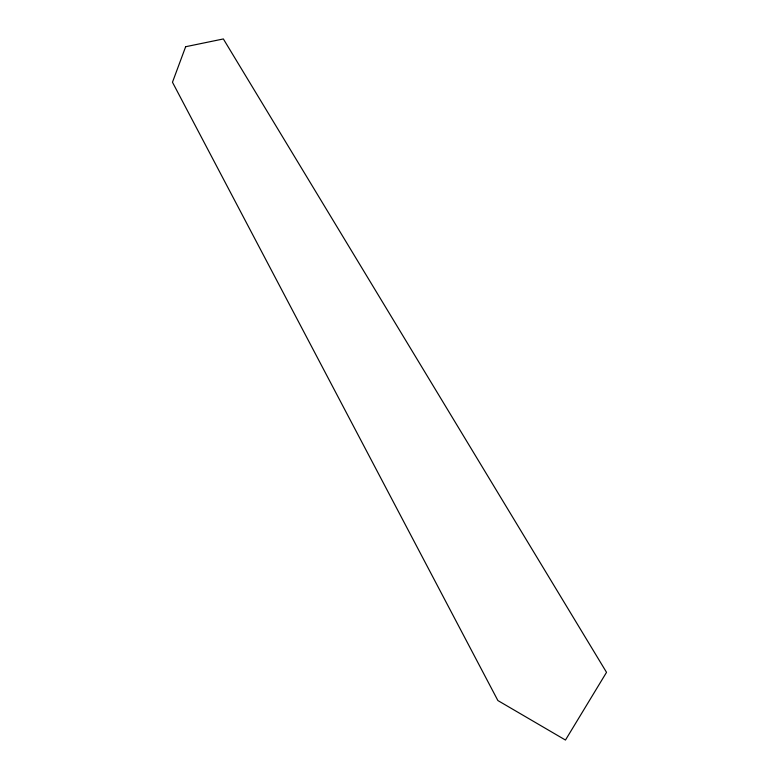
<?xml version="1.0" encoding="UTF-8"?>
<svg xmlns="http://www.w3.org/2000/svg" width="779" height="779" viewBox="0 0 779 779"><rect width="100%" height="100%" fill="white"/><g stroke="black" fill="none" stroke-linecap="round" stroke-linejoin="round"><path stroke-width="1.17" d="M185.655 46.721L172.471 82.243L497.888 700.555L565.466 740.05L606.529 672.345L223.359 38.95L185.655 46.721"/></g></svg>
